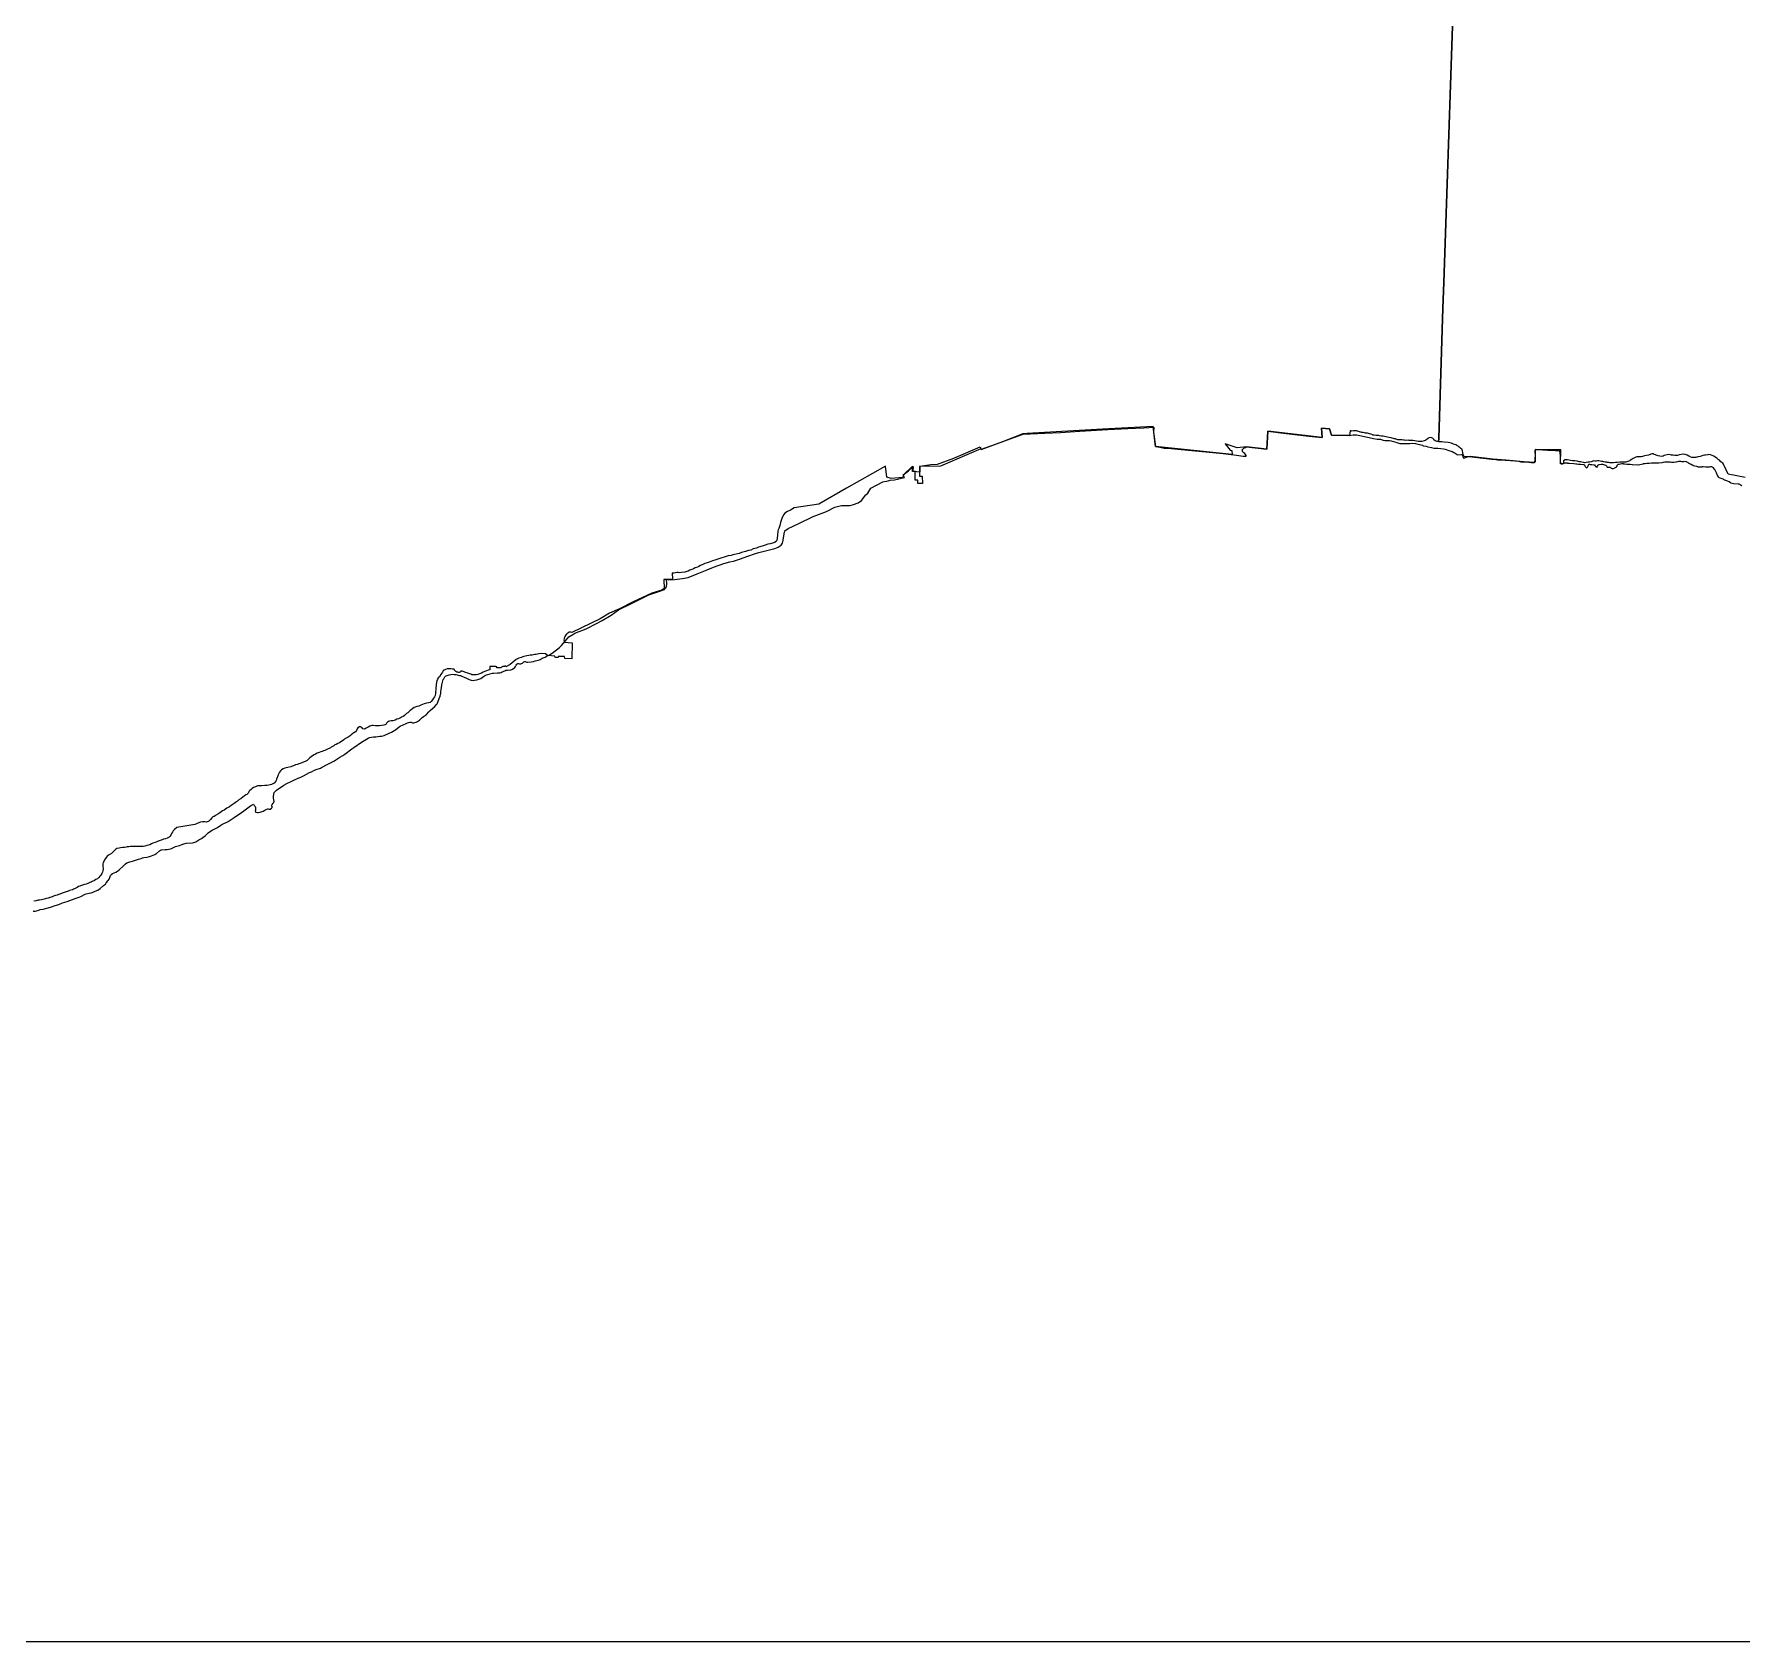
# Model space of a CAD drawing. Extents: x 0 to 800, y 146 to 730.
# Drawn here: x 442.8 to 525.8, y 146 to 224.1 of the extents above; entities that cross this region are included whole.
import ezdxf

# ---------------------------------------------------------------- set-up
doc = ezdxf.new("R2010")
doc.units = 0
doc.layers.get('0').update_dxf_attribs({"linetype": 'CONTINUOUS'})

msp = doc.modelspace()

# ---------------------------------------------------------------- linework, layer by layer
at = {"color": 7}
msp.add_lwpolyline([(0, 730), (800, 730), (800, 146), (0, 146), (0, 730)], dxfattribs=at)
at = {"color": 1}
for points in [[(512.028125, 232.26875), (511.746875, 224.053125), (511.3375, 212.071875), (511.29375, 210.81875), (511.0875, 204.496875), (511.084375, 204.33125), (511.009375, 204.346875), (510.915625, 204.371875), (510.85, 204.43125), (510.815625, 204.484375), (510.759375, 204.521875), (510.696875, 204.534375), (510.615625, 204.525), (510.6, 204.503125), (510.575, 204.48125), (510.528125, 204.45625), (510.4875, 204.428125), (510.46875, 204.4125), (510.434375, 204.39375), (510.384375, 204.375), (510.275, 204.346875), (510.084375, 204.346875), (510.00625, 204.35625), (509.928125, 204.371875), (509.8375, 204.390625), (509.75, 204.390625), (509.65625, 204.39375), (509.60625, 204.4), (509.496875, 204.39375), (509.434375, 204.403125), (509.378125, 204.409375), (509.3, 204.41875), (509.225, 204.421875), (509.103125, 204.43125), (509.05, 204.440625), (508.99375, 204.465625), (508.928125, 204.478125), (508.890625, 204.4875), (508.83125, 204.509375), (508.775, 204.51875), (508.665625, 204.5375), (508.6, 204.553125), (508.515625, 204.571875), (508.446875, 204.590625), (508.384375, 204.603125), (508.30625, 204.609375), (508.2125, 204.61875), (508.159375, 204.63125), (508.09375, 204.6375), (508.040625, 204.6375), (507.959375, 204.646875), (507.9, 204.65625), (507.83125, 204.684375), (507.790625, 204.703125), (507.725, 204.721875), (507.671875, 204.734375), (507.621875, 204.740625), (507.525, 204.75), (507.478125, 204.7625), (507.415625, 204.778125), (507.35625, 204.7875), (507.3, 204.790625), (507.234375, 204.809375), (507.196875, 204.825), (507.14375, 204.8375), (507.1125, 204.8625), (507.053125, 204.8625), (507.021875, 204.859375), (506.946875, 204.85625), (506.86875, 204.85), (506.821875, 204.853125), (506.778125, 204.853125), (506.759375, 204.640625), (505.875, 204.65625), (505.78125, 204.9625), (505.390625, 204.990625), (505.421875, 204.534375), (502.778125, 204.846875), (502.74375, 203.975), (501.740625, 204.08125), (501.2875, 204.034375), (500.703125, 204.23125), (500.959375, 203.928125), (501.034375, 203.9), (501.046875, 203.709375), (497.321875, 204.103125), (497.21875, 205.075), (494.746875, 204.95), (491.084375, 204.734375), (490.86875, 204.721875), (489.809375, 204.2875), (488.853125, 203.95625), (488.834375, 203.9875), (486.875, 203.146875), (485.85, 203.134375), (485.859375, 202.65), (485.990625, 202.65), (485.99375, 202.309375), (485.76875, 202.303125), (485.76875, 202.465625), (485.640625, 202.465625), (485.6375, 202.896875), (485.509375, 202.890625), (485.509375, 203.1375), (485.078125, 202.721875), (485.059375, 202.6625), (485.034375, 202.596875), (484.48125, 202.540625), (484.259375, 202.603125), (484.196875, 203.14375), (482.303125, 202.075), (480.95625, 201.296875), (479.76875, 201.1125), (479.578125, 201.009375), (479.4375, 200.940625), (479.315625, 200.8625), (479.253125, 200.7875), (479.19375, 200.675), (479.165625, 200.6), (479.13125, 200.509375), (479.10625, 200.409375), (479.059375, 200.253125), (479.01875, 200.11875), (478.984375, 200.05), (478.971875, 199.9875), (478.94375, 199.634375), (478.928125, 199.553125), (478.88125, 199.484375), (478.80625, 199.434375), (478.709375, 199.4), (478.59375, 199.371875), (478.490625, 199.353125), (478.35, 199.30625), (478.209375, 199.25), (478.03125, 199.2), (477.928125, 199.1625), (477.76875, 199.11875), (477.6625, 199.06875), (477.5375, 199.0375), (477.390625, 198.99375), (477.209375, 198.946875), (477.084375, 198.9), (476.940625, 198.86875), (476.778125, 198.83125), (476.7, 198.796875), (476.553125, 198.778125), (476.36875, 198.728125), (476.253125, 198.68125), (476.059375, 198.63125), (475.909375, 198.575), (475.796875, 198.5375), (475.634375, 198.48125), (475.534375, 198.44375), (475.421875, 198.40625), (475.325, 198.36875), (475.2125, 198.321875), (475.121875, 198.271875), (475.0625, 198.234375), (474.946875, 198.196875), (474.871875, 198.159375), (474.784375, 198.125), (474.684375, 198.0875), (474.609375, 198.040625), (474.55, 198.01875), (474.45, 197.9875), (474.29375, 197.96875), (474.20625, 197.953125), (474.128125, 197.971875), (474.05625, 197.96875), (473.99375, 197.959375), (473.91875, 197.94375), (473.8375, 197.94375), (473.85625, 197.66875), (473.8125, 197.640625), (473.434375, 197.63125), (473.440625, 197.196875), (473.328125, 197.121875), (472.846875, 196.96875), (471.90625, 196.540625), (471.26875, 196.2125), (470.78125, 195.996875), (470.3375, 195.721875), (468.95625, 195.059375), (468.953125, 195.065625), (468.90625, 195.078125), (468.875, 195.075), (468.81875, 195.075), (468.778125, 195.046875), (468.75625, 195.03125), (468.71875, 195), (468.690625, 194.965625), (468.66875, 194.94375), (468.621875, 194.871875), (468.609375, 194.84375), (468.584375, 194.78125), (468.578125, 194.746875), (468.575, 194.7), (468.58125, 194.659375), (468.590625, 194.5875), (468.98125, 194.55625), (468.959375, 193.778125), (468.615625, 193.79375), (468.60625, 193.8875), (468.29375, 193.896875), (468.2875, 193.840625), (468.15, 193.846875), (468.128125, 193.915625), (467.790625, 193.934375), (467.7625, 193.940625), (467.75625, 193.98125), (467.709375, 193.98125), (467.70625, 194.028125), (467.4875, 194.0375), (467.353125, 194.028125), (467.28125, 194), (467.221875, 193.996875), (467.159375, 193.9875), (467.1, 193.96875), (467.028125, 193.9625), (466.934375, 193.959375), (466.859375, 193.934375), (466.7625, 193.921875), (466.61875, 193.896875), (466.4875, 193.85), (466.375, 193.8125), (466.309375, 193.784375), (466.25625, 193.746875), (465.95625, 193.50625), (465.753125, 193.3875), (465.728125, 193.43125), (465.703125, 193.425), (465.678125, 193.409375), (465.609375, 193.4125), (465.565625, 193.39375), (465.53125, 193.38125), (465.525, 193.3375), (465.31875, 193.3375), (465.309375, 193.390625), (465.265625, 193.384375), (465.2625, 193.40625), (464.978125, 193.40625), (464.978125, 193.25), (464.89375, 193.221875), (464.8125, 193.19375), (464.728125, 193.159375), (464.653125, 193.128125), (464.56875, 193.090625), (464.475, 193.05625), (464.39375, 193.0125), (464.31875, 193.003125), (464.20625, 192.99375), (464.096875, 193.00625), (464.053125, 193.028125), (463.909375, 193.090625), (463.784375, 193.11875), (463.73125, 193.146875), (463.634375, 193.175), (463.565625, 193.178125), (463.54375, 193.146875), (463.4875, 193.121875), (463.44375, 193.11875), (463.4125, 193.128125), (463.3625, 193.1375), (463.315625, 193.159375), (463.28125, 193.19375), (463.2625, 193.225), (463.253125, 193.253125), (463.21875, 193.271875), (463.153125, 193.28125), (463.078125, 193.2875), (462.896875, 193.2875), (462.809375, 193.2625), (462.753125, 193.234375), (462.696875, 193.19375), (462.66875, 193.1375), (462.628125, 193.059375), (462.590625, 193.0125), (462.525, 192.9125), (462.459375, 192.853125), (462.421875, 192.778125), (462.396875, 192.725), (462.3875, 192.628125), (462.36875, 192.553125), (462.365625, 192.465625), (462.353125, 192.38125), (462.340625, 192.275), (462.3375, 192.171875), (462.328125, 192.090625), (462.309375, 191.990625), (462.28125, 191.934375), (462.240625, 191.8625), (462.190625, 191.79375), (462.128125, 191.7), (462.071875, 191.6625), (461.99375, 191.646875), (461.89375, 191.621875), (461.775, 191.5875), (461.703125, 191.55625), (461.61875, 191.53125), (461.515625, 191.484375), (461.421875, 191.4625), (461.340625, 191.428125), (461.296875, 191.40625), (461.234375, 191.3625), (461.15625, 191.296875), (461.103125, 191.265625), (461.040625, 191.203125), (460.9875, 191.1625), (460.928125, 191.121875), (460.878125, 191.06875), (460.83125, 191.021875), (460.765625, 190.975), (460.678125, 190.9375), (460.628125, 190.90625), (460.540625, 190.865625), (460.459375, 190.840625), (460.378125, 190.8), (460.253125, 190.765625), (460.178125, 190.7625), (460.1, 190.75625), (460.040625, 190.728125), (459.990625, 190.696875), (459.953125, 190.65), (459.909375, 190.59375), (459.825, 190.55), (459.709375, 190.546875), (459.609375, 190.51875), (459.50625, 190.51875), (459.40625, 190.528125), (459.303125, 190.546875), (459.234375, 190.5375), (459.146875, 190.5), (459.059375, 190.459375), (458.965625, 190.4125), (458.915625, 190.384375), (458.859375, 190.365625), (458.803125, 190.384375), (458.7625, 190.421875), (458.7375, 190.44375), (458.696875, 190.478125), (458.63125, 190.48125), (458.55, 190.43125), (458.521875, 190.378125), (458.484375, 190.3), (458.4375, 190.234375), (458.359375, 190.1875), (458.3125, 190.153125), (458.2375, 190.084375), (458.178125, 190.04375), (458.084375, 189.978125), (457.99375, 189.921875), (457.925, 189.884375), (457.88125, 189.840625), (457.803125, 189.796875), (457.73125, 189.74375), (457.6625, 189.703125), (457.584375, 189.659375), (457.496875, 189.621875), (457.440625, 189.59375), (457.390625, 189.55625), (457.265625, 189.48125), (457.221875, 189.45625), (457.1625, 189.421875), (457.115625, 189.4), (457.078125, 189.384375), (457.021875, 189.35625), (456.959375, 189.328125), (456.8875, 189.30625), (456.825, 189.28125), (456.75, 189.259375), (456.678125, 189.234375), (456.63125, 189.215625), (456.584375, 189.19375), (456.5, 189.15), (456.434375, 189.109375), (456.353125, 189.059375), (456.284375, 189.015625), (456.228125, 188.965625), (456.140625, 188.890625), (456.1, 188.84375), (456.003125, 188.796875), (455.940625, 188.76875), (455.8375, 188.73125), (455.75625, 188.7), (455.696875, 188.671875), (455.628125, 188.646875), (455.53125, 188.625), (455.421875, 188.578125), (455.359375, 188.5625), (455.29375, 188.525), (455.153125, 188.496875), (455.065625, 188.4875), (455.003125, 188.46875), (454.934375, 188.434375), (454.853125, 188.38125), (454.79375, 188.33125), (454.753125, 188.275), (454.709375, 188.203125), (454.684375, 188.14375), (454.646875, 188.046875), (454.603125, 187.928125), (454.590625, 187.8625), (454.578125, 187.83125), (454.49375, 187.73125), (454.428125, 187.7), (454.3625, 187.671875), (454.234375, 187.63125), (454.13125, 187.615625), (454.034375, 187.615625), (453.896875, 187.6125), (453.790625, 187.6125), (453.6875, 187.603125), (453.58125, 187.559375), (453.484375, 187.51875), (453.415625, 187.471875), (453.365625, 187.428125), (453.3125, 187.378125), (453.2625, 187.328125), (453.234375, 187.271875), (453.2, 187.21875), (453.159375, 187.190625), (453.115625, 187.1625), (453.028125, 187.103125), (452.9875, 187.075), (452.86875, 186.978125), (452.796875, 186.934375), (452.70625, 186.859375), (452.609375, 186.803125), (452.546875, 186.746875), (452.45625, 186.6875), (452.40625, 186.653125), (452.325, 186.590625), (452.284375, 186.565625), (452.196875, 186.515625), (452.121875, 186.478125), (452.053125, 186.421875), (451.971875, 186.384375), (451.85, 186.29375), (451.75, 186.234375), (451.64375, 186.165625), (451.56875, 186.11875), (451.515625, 186.1), (451.459375, 186.04375), (451.4, 185.971875), (451.315625, 185.890625), (451.2, 185.846875), (451.1125, 185.853125), (451.009375, 185.85625), (450.903125, 185.834375), (450.7875, 185.7875), (450.71875, 185.753125), (450.634375, 185.721875), (449.759375, 185.575), (449.640625, 185.478125), (449.584375, 185.4125), (449.54375, 185.35625), (449.503125, 185.290625), (449.475, 185.215625), (449.4375, 185.15625), (449.38125, 185.109375), (449.296875, 185.06875), (449.2125, 185.034375), (449.115625, 185.0125), (449.05, 184.984375), (448.946875, 184.946875), (448.853125, 184.9125), (448.7875, 184.88125), (448.709375, 184.853125), (448.59375, 184.815625), (448.528125, 184.784375), (448.446875, 184.746875), (448.375, 184.721875), (448.3, 184.703125), (448.196875, 184.671875), (448.128125, 184.6625), (447.840625, 184.6625), (447.73125, 184.65625), (447.503125, 184.65625), (447.41875, 184.64375), (447.3375, 184.634375), (447.303125, 184.625), (447.21875, 184.615625), (447.11875, 184.60625), (447.028125, 184.596875), (446.953125, 184.578125), (446.85, 184.559375), (446.8, 184.525), (446.746875, 184.484375), (446.690625, 184.428125), (446.640625, 184.359375), (446.590625, 184.3125), (446.4625, 184.25), (446.428125, 184.21875), (446.38125, 184.190625), (446.328125, 184.125), (446.290625, 184.06875), (446.25, 184.009375), (446.20625, 183.934375), (446.18125, 183.878125), (446.159375, 183.809375), (446.159375, 183.6875), (446.175, 183.5875), (446.16875, 183.48125), (446.15, 183.415625), (446.109375, 183.340625), (446.071875, 183.271875), (446.021875, 183.21875), (445.96875, 183.153125), (445.903125, 183.09375), (445.815625, 183.046875), (445.75625, 183.009375), (445.64375, 182.953125), (445.59375, 182.925), (445.525, 182.903125), (445.4375, 182.865625), (445.353125, 182.83125), (445.278125, 182.803125), (445.175, 182.775), (445.08125, 182.746875), (445.046875, 182.73125), (444.98125, 182.70625), (444.921875, 182.66875), (444.84375, 182.63125), (444.778125, 182.603125), (444.73125, 182.584375), (444.684375, 182.553125), (444.55, 182.51875), (444.50625, 182.5), (444.45, 182.478125), (444.384375, 182.459375), (444.278125, 182.421875), (444.184375, 182.3875), (444.065625, 182.346875), (444.015625, 182.325), (443.9375, 182.3), (443.859375, 182.278125), (443.76875, 182.24375), (443.725, 182.23125), (443.69375, 182.2125), (443.65, 182.196875), (443.59375, 182.184375), (443.55625, 182.165625), (443.503125, 182.146875), (443.409375, 182.128125), (443.31875, 182.09375), (443.1875, 182.071875), (443.08125, 182.05625), (443.015625, 182.04375), (442.921875, 182.021875), (442.815625, 181.99375)], [(511.29375, 210.81875), (511.3375, 212.071875), (511.746875, 224.053125), (512.028125, 232.26875)], [(525.978125, 202.59375), (525.571875, 202.671875), (525.165625, 202.759375), (525.065625, 202.9625), (525.03125, 203.046875), (525.003125, 203.096875), (524.9625, 203.1625), (524.93125, 203.240625), (524.890625, 203.296875), (524.803125, 203.3625), (524.73125, 203.428125), (524.66875, 203.475), (524.6, 203.53125), (524.521875, 203.58125), (524.459375, 203.634375), (524.3875, 203.665625), (524.29375, 203.69375), (524.215625, 203.703125), (524.1625, 203.7), (524.0625, 203.684375), (524.0125, 203.68125), (523.925, 203.6625), (523.85, 203.6375), (523.796875, 203.615625), (523.690625, 203.596875), (523.590625, 203.571875), (523.44375, 203.559375), (523.3875, 203.5625), (523.3125, 203.590625), (523.2875, 203.609375), (523.24375, 203.634375), (523.171875, 203.675), (523.075, 203.709375), (522.984375, 203.721875), (522.86875, 203.7125), (522.78125, 203.690625), (522.696875, 203.6625), (522.571875, 203.6625), (522.484375, 203.671875), (522.40625, 203.675), (522.346875, 203.69375), (522.278125, 203.703125), (522.2, 203.7), (522.1125, 203.68125), (522.053125, 203.65625), (521.99375, 203.628125), (521.93125, 203.615625), (521.83125, 203.628125), (521.759375, 203.653125), (521.7125, 203.665625), (521.665625, 203.68125), (521.61875, 203.7), (521.56875, 203.71875), (521.525, 203.7375), (521.459375, 203.7375), (521.40625, 203.728125), (521.375, 203.709375), (521.321875, 203.69375), (521.284375, 203.68125), (521.184375, 203.665625), (521.109375, 203.653125), (521.05, 203.634375), (520.996875, 203.615625), (520.93125, 203.596875), (520.853125, 203.596875), (520.8, 203.590625), (520.71875, 203.590625), (520.678125, 203.5875), (520.6375, 203.56875), (520.578125, 203.534375), (520.54375, 203.5125), (520.440625, 203.45625), (520.39375, 203.428125), (520.371875, 203.409375), (520.3375, 203.390625), (520.275, 203.36875), (520.190625, 203.34375), (520.125, 203.33125), (519.896875, 203.33125), (519.7625, 203.325), (519.6875, 203.315625), (519.578125, 203.30625), (519.40625, 203.30625), (519.353125, 203.315625), (519.284375, 203.315625), (519.2375, 203.33125), (519.184375, 203.34375), (519.10625, 203.3625), (519.065625, 203.371875), (519.00625, 203.378125), (518.94375, 203.384375), (518.86875, 203.396875), (518.8, 203.396875), (518.734375, 203.39375), (518.7, 203.39375), (518.615625, 203.396875), (518.55, 203.375), (518.50625, 203.359375), (518.415625, 203.340625), (518.359375, 203.33125), (518.2625, 203.325), (518.175, 203.3125), (518.121875, 203.321875), (518.04375, 203.340625), (517.98125, 203.35), (517.909375, 203.3625), (517.81875, 203.38125), (517.709375, 203.396875), (517.64375, 203.4), (517.5875, 203.403125), (517.4875, 203.421875), (517.421875, 203.4375), (517.35625, 203.45625), (517.29375, 203.45625), (517.234375, 203.446875), (517.15, 203.409375), (517.15, 203.25), (517.015625, 203.259375), (517.01875, 203.9375), (515.784375, 203.946875), (515.784375, 203.3625), (515.74375, 203.321875), (515.23125, 203.353125), (514.359375, 203.4375), (513.721875, 203.478125), (512.628125, 203.60625), (512.321875, 203.596875), (512.284375, 203.71875), (512.234375, 203.96875), (512.171875, 204.003125), (512.13125, 204.034375), (512.0875, 204.0625), (512.059375, 204.08125), (512.03125, 204.109375), (511.9625, 204.15), (511.921875, 204.175), (511.809375, 204.2125), (511.703125, 204.2625), (511.625, 204.278125), (511.553125, 204.290625), (511.353125, 204.30625), (511.234375, 204.325), (511.11875, 204.325), (511.084375, 204.33125), (511.0875, 204.496875), (511.29375, 210.81875)]]:
    msp.add_lwpolyline(points, dxfattribs=at)
at = {"color": 3}
msp.add_lwpolyline([(442.784375, 181.509375), (442.878125, 181.51875), (442.94375, 181.53125), (443.05, 181.565625), (443.11875, 181.590625), (443.259375, 181.61875), (443.5125, 181.684375), (443.66875, 181.725), (443.85, 181.79375), (444.021875, 181.840625), (444.20625, 181.915625), (444.425, 181.98125), (444.825, 182.13125), (445.0125, 182.2), (445.090625, 182.23125), (445.309375, 182.340625), (445.353125, 182.35625), (445.496875, 182.384375), (445.6, 182.409375), (445.646875, 182.425), (445.875, 182.521875), (445.915625, 182.540625), (446.040625, 182.621875), (446.203125, 182.75625), (446.284375, 182.834375), (446.33125, 182.8875), (446.415625, 183.003125), (446.4625, 183.078125), (446.5, 183.15625), (446.534375, 183.24375), (446.546875, 183.271875), (446.565625, 183.290625), (446.628125, 183.340625), (446.790625, 183.415625), (446.871875, 183.4625), (446.95, 183.51875), (447.1625, 183.721875), (447.265625, 183.809375), (447.334375, 183.85625), (447.384375, 183.88125), (447.478125, 183.915625), (447.596875, 183.95), (447.703125, 183.975), (447.896875, 184.040625), (448.01875, 184.071875), (448.084375, 184.103125), (448.159375, 184.121875), (448.325, 184.14375), (448.428125, 184.171875), (448.525, 184.20625), (448.6875, 184.26875), (448.734375, 184.29375), (448.775, 184.321875), (448.915625, 184.44375), (448.9625, 184.471875), (449.015625, 184.490625), (449.196875, 184.509375), (449.290625, 184.5125), (449.378125, 184.521875), (449.46875, 184.55), (449.63125, 184.625), (449.69375, 184.65), (449.884375, 184.703125), (449.971875, 184.734375), (450.103125, 184.79375), (450.15625, 184.80625), (450.215625, 184.81875), (450.51875, 184.840625), (450.590625, 184.853125), (450.678125, 184.884375), (450.825, 184.975), (450.953125, 185.04375), (451.028125, 185.090625), (451.140625, 185.18125), (451.28125, 185.31875), (451.346875, 185.36875), (451.478125, 185.44375), (451.64375, 185.528125), (451.728125, 185.575), (451.896875, 185.69375), (451.946875, 185.725), (452.25, 185.875), (452.303125, 185.903125), (452.403125, 185.975), (452.55, 186.065625), (452.9, 186.30625), (453.01875, 186.384375), (453.15, 186.48125), (453.3375, 186.6375), (453.4875, 186.7125), (453.515625, 186.653125), (453.559375, 186.6), (453.578125, 186.559375), (453.578125, 186.425), (453.56875, 186.375), (453.575, 186.353125), (453.590625, 186.334375), (453.609375, 186.321875), (453.684375, 186.309375), (453.73125, 186.315625), (453.803125, 186.328125), (453.8625, 186.346875), (453.95, 186.378125), (454.034375, 186.41875), (454.1375, 186.475), (454.184375, 186.4875), (454.20625, 186.490625), (454.253125, 186.475), (454.3, 186.478125), (454.359375, 186.51875), (454.390625, 186.55625), (454.4, 186.578125), (454.36875, 186.640625), (454.371875, 186.6625), (454.39375, 186.70625), (454.440625, 186.75625), (454.471875, 186.796875), (454.48125, 186.821875), (454.484375, 186.846875), (454.4625, 187.009375), (454.459375, 187.090625), (454.471875, 187.19375), (454.496875, 187.284375), (454.534375, 187.334375), (454.609375, 187.396875), (454.9625, 187.634375), (455.1, 187.7125), (455.315625, 187.821875), (455.48125, 187.9), (455.63125, 187.959375), (455.8125, 188.046875), (455.921875, 188.090625), (456.20625, 188.246875), (456.25, 188.265625), (456.3125, 188.284375), (456.421875, 188.346875), (456.53125, 188.396875), (456.734375, 188.465625), (456.796875, 188.49375), (457.0625, 188.640625), (457.259375, 188.740625), (457.428125, 188.828125), (457.490625, 188.865625), (457.678125, 189.00625), (457.821875, 189.08125), (457.928125, 189.146875), (458.271875, 189.409375), (458.35625, 189.471875), (458.728125, 189.721875), (458.98125, 189.88125), (459.065625, 189.925), (459.121875, 189.95), (459.2125, 189.975), (459.3125, 189.990625), (459.4375, 189.99375), (459.621875, 190.0125), (459.70625, 190.025), (459.8375, 190.059375), (460.084375, 190.159375), (460.190625, 190.215625), (460.275, 190.2625), (460.359375, 190.31875), (460.38125, 190.334375), (460.565625, 190.471875), (460.61875, 190.509375), (460.759375, 190.578125), (460.9, 190.634375), (460.96875, 190.66875), (461.015625, 190.684375), (461.090625, 190.703125), (461.140625, 190.70625), (461.20625, 190.671875), (461.278125, 190.665625), (461.334375, 190.678125), (461.396875, 190.703125), (461.45625, 190.740625), (461.546875, 190.80625), (461.678125, 190.921875), (461.753125, 190.978125), (461.80625, 191.009375), (461.85, 191.04375), (461.896875, 191.08125), (462, 191.196875), (462.065625, 191.2625), (462.20625, 191.375), (462.2875, 191.45), (462.378125, 191.55625), (462.40625, 191.6), (462.44375, 191.675), (462.515625, 191.846875), (462.55625, 191.965625), (462.596875, 192.1125), (462.596875, 192.196875), (462.61875, 192.3625), (462.64375, 192.51875), (462.690625, 192.709375), (462.709375, 192.76875), (462.73125, 192.8125), (462.7875, 192.896875), (462.821875, 192.934375), (462.84375, 192.95), (462.896875, 192.971875), (462.99375, 193.003125), (463.06875, 193.01875), (463.153125, 193.028125), (463.23125, 193.025), (463.3125, 193.015625), (463.490625, 192.971875), (463.546875, 192.9625), (463.60625, 192.94375), (463.7, 192.90625), (463.875, 192.821875), (463.971875, 192.78125), (464.06875, 192.75), (464.1625, 192.73125), (464.21875, 192.7375), (464.346875, 192.7625), (464.434375, 192.784375), (464.5375, 192.828125), (464.659375, 192.921875), (464.7125, 192.95625), (464.76875, 192.984375), (465.09375, 193.078125), (465.15, 193.0875), (465.340625, 193.09375), (465.4625, 193.10625), (465.515625, 193.121875), (465.578125, 193.14375), (465.703125, 193.203125), (465.75, 193.221875), (465.83125, 193.234375), (465.9875, 193.24375), (466.040625, 193.25625), (466.078125, 193.275), (466.140625, 193.31875), (466.18125, 193.35625), (466.2125, 193.4), (466.246875, 193.475), (466.2875, 193.521875), (466.3125, 193.5375), (466.3375, 193.546875), (466.3625, 193.55), (466.4125, 193.54375), (466.471875, 193.540625), (466.51875, 193.553125), (466.559375, 193.571875), (466.621875, 193.628125), (466.66875, 193.64375), (466.690625, 193.646875), (466.71875, 193.640625), (466.771875, 193.61875), (466.81875, 193.6125), (466.975, 193.63125), (467.090625, 193.65625), (467.178125, 193.684375), (467.34375, 193.721875), (467.4125, 193.746875), (467.51875, 193.80625), (467.653125, 193.8625), (467.7125, 193.890625), (467.86875, 193.975), (468.003125, 194.059375), (468.35, 194.334375), (468.453125, 194.434375), (468.728125, 194.759375), (468.809375, 194.846875), (469, 194.9625), (469.1, 195.01875), (469.653125, 195.234375), (470.15, 195.490625), (470.4375, 195.640625), (470.875, 195.9), (471.225, 196.165625), (471.859375, 196.471875), (472.7, 196.884375), (473.14375, 197.034375), (473.465625, 197.15625), (473.55625, 197.271875), (473.56875, 197.421875), (473.5625, 197.64375), (473.659375, 197.625), (473.946875, 197.63125), (474.328125, 197.68125), (474.615625, 197.7375), (475.046875, 197.90625), (475.453125, 198.078125), (475.846875, 198.234375), (476.346875, 198.4125), (476.64375, 198.496875), (476.815625, 198.534375), (477.10625, 198.615625), (477.50625, 198.7625), (477.878125, 198.896875), (478.040625, 198.95), (478.36875, 199.03125), (478.81875, 199.1375), (478.984375, 199.2), (479.1375, 199.30625), (479.196875, 199.40625), (479.234375, 199.553125), (479.275, 199.859375), (479.3125, 199.99375), (479.465625, 200.115625), (479.984375, 200.359375), (480.69375, 200.690625), (481.328125, 200.940625), (481.740625, 201.146875), (482.065625, 201.23125), (482.328125, 201.2375), (482.484375, 201.2375), (482.65, 201.278125), (482.865625, 201.36875), (483.04375, 201.48125), (483.240625, 201.75), (483.34375, 201.83125), (483.48125, 202.078125), (484.078125, 202.38125), (484.334375, 202.434375), (484.434375, 202.45625), (484.640625, 202.4875), (485.13125, 202.5875), (485.065625, 202.721875), (485.321875, 202.921875), (485.540625, 203.134375), (485.528125, 202.89375), (485.8875, 202.86875), (485.890625, 202.953125), (485.88125, 203.15), (486.409375, 203.21875), (486.7375, 203.246875), (487.53125, 203.534375), (488.8, 204.078125), (488.859375, 203.953125), (489.9, 204.34375), (490.9, 204.7), (491.23125, 204.715625), (491.95, 204.74375), (492.70625, 204.784375), (493.64375, 204.84375), (495.015625, 204.93125), (495.975, 204.978125), (496.75, 205.0125), (497.24375, 205.046875), (497.225, 204.790625), (497.321875, 204.10625), (497.53125, 204.0625), (497.746875, 204.025), (497.93125, 204.0125), (498.415625, 203.96875), (500.609375, 203.75625), (501.26875, 203.671875), (501.578125, 203.6375), (501.725, 203.6375), (501.734375, 203.66875), (501.665625, 203.75625), (501.575, 203.81875), (501.5375, 203.94375), (501.615625, 204.01875), (501.65625, 204.0375), (501.7, 204.05625), (501.740625, 204.08125), (502.74375, 203.975), (502.778125, 204.84375), (503.675, 204.73125), (504.784375, 204.609375), (505.421875, 204.534375), (505.390625, 204.990625), (505.78125, 204.9625), (505.875, 204.65625), (506.759375, 204.640625), (506.925, 204.671875), (507.0875, 204.659375), (507.334375, 204.61875), (507.553125, 204.565625), (507.715625, 204.540625), (507.9125, 204.490625), (508.103125, 204.4625), (508.25625, 204.45), (508.290625, 204.440625), (508.390625, 204.40625), (508.475, 204.390625), (508.696875, 204.3875), (508.784375, 204.378125), (508.890625, 204.35), (509.00625, 204.309375), (509.196875, 204.25), (509.2625, 204.240625), (509.453125, 204.2375), (509.6875, 204.246875), (509.81875, 204.25625), (509.96875, 204.240625), (510.08125, 204.21875), (510.3, 204.159375), (510.315625, 204.15), (510.334375, 204.134375), (510.48125, 204.109375), (510.559375, 204.0875), (510.7375, 204.053125), (510.859375, 204.021875), (510.946875, 204.015625), (511.04375, 204.01875), (511.2, 204.00625), (511.328125, 203.984375), (511.4, 203.9625), (511.58125, 203.9), (511.75, 203.85), (511.83125, 203.8125), (511.88125, 203.78125), (511.9875, 203.703125), (512.015625, 203.696875), (512.178125, 203.7125), (512.221875, 203.690625), (512.240625, 203.675), (512.28125, 203.565625), (512.30625, 203.528125), (512.525, 203.609375), (512.56875, 203.615625), (512.828125, 203.584375), (513.246875, 203.5375), (513.675, 203.484375), (513.7625, 203.48125), (513.946875, 203.459375), (514.31875, 203.4375), (514.58125, 203.4125), (514.7875, 203.4), (514.975, 203.38125), (515.08125, 203.3625), (515.246875, 203.353125), (515.265625, 203.35), (515.365625, 203.346875), (515.421875, 203.346875), (515.475, 203.34375), (515.51875, 203.3375), (515.5875, 203.328125), (515.703125, 203.321875), (515.746875, 203.328125), (515.7625, 203.346875), (515.76875, 203.36875), (515.78125, 203.4375), (515.784375, 203.5125), (515.784375, 203.584375), (515.7875, 203.6125), (515.7875, 203.709375), (515.778125, 203.815625), (515.778125, 203.89375), (515.784375, 203.91875), (515.790625, 203.9375), (515.9, 203.95), (516, 203.953125), (516.15625, 203.94375), (516.284375, 203.940625), (516.39375, 203.928125), (516.49375, 203.921875), (516.640625, 203.921875), (516.690625, 203.915625), (516.7625, 203.9125), (516.946875, 203.9125), (516.95625, 203.89375), (516.9625, 203.871875), (516.971875, 203.796875), (516.984375, 203.634375), (516.984375, 203.509375), (517, 203.390625), (516.996875, 203.340625), (517.003125, 203.31875), (517.015625, 203.303125), (517.034375, 203.25625), (517.05625, 203.25), (517.084375, 203.25), (517.109375, 203.25625), (517.15, 203.278125), (517.19375, 203.296875), (517.240625, 203.303125), (517.33125, 203.303125), (517.353125, 203.296875), (517.446875, 203.29375), (517.6625, 203.275), (517.746875, 203.25625), (517.80625, 203.25), (517.878125, 203.246875), (517.925, 203.240625), (517.978125, 203.240625), (518.125, 203.228125), (518.16875, 203.209375), (518.178125, 203.1875), (518.184375, 203.165625), (518.209375, 203.128125), (518.24375, 203.1), (518.2625, 203.078125), (518.28125, 203.065625), (518.303125, 203.071875), (518.31875, 203.0875), (518.375, 203.1875), (518.390625, 203.2375), (518.4125, 203.234375), (518.453125, 203.21875), (518.528125, 203.21875), (518.625, 203.215625), (518.653125, 203.20625), (518.7, 203.153125), (518.7125, 203.13125), (518.7375, 203.128125), (518.76875, 203.096875), (518.7875, 203.09375), (518.8, 203.140625), (518.840625, 203.196875), (518.859375, 203.215625), (518.88125, 203.221875), (518.984375, 203.2375), (519.053125, 203.2375), (519.1, 203.221875), (519.196875, 203.2), (519.215625, 203.184375), (519.246875, 203.153125), (519.2625, 203.128125), (519.265625, 203.10625), (519.284375, 203.090625), (519.33125, 203.0875), (519.36875, 203.103125), (519.390625, 203.103125), (519.415625, 203.09375), (519.46875, 203.040625), (519.5125, 203.034375), (519.58125, 203.034375), (519.625, 203.04375), (519.6875, 203.078125), (519.709375, 203.0875), (519.734375, 203.1125), (519.759375, 203.159375), (519.775, 203.209375), (519.790625, 203.23125), (519.8125, 203.240625), (519.865625, 203.24375), (519.996875, 203.28125), (520.025, 203.28125), (520.053125, 203.275), (520.071875, 203.2625), (520.115625, 203.25), (520.225, 203.2375), (520.328125, 203.24375), (520.396875, 203.24375), (520.4875, 203.225), (520.5125, 203.225), (520.7625, 203.215625), (520.7875, 203.215625), (521.01875, 203.25625), (521.046875, 203.265625), (521.121875, 203.28125), (521.203125, 203.290625), (521.3125, 203.296875), (521.428125, 203.3125), (521.475, 203.3125), (521.528125, 203.30625), (521.609375, 203.30625), (521.70625, 203.3), (521.78125, 203.30625), (521.95625, 203.325), (522.00625, 203.3375), (522.078125, 203.35), (522.121875, 203.353125), (522.234375, 203.353125), (522.3125, 203.35625), (522.334375, 203.35625), (522.40625, 203.34375), (522.475, 203.334375), (522.521875, 203.3375), (522.6125, 203.35625), (522.640625, 203.35625), (522.753125, 203.38125), (522.775, 203.390625), (522.84375, 203.3875), (522.89375, 203.375), (522.946875, 203.36875), (522.996875, 203.36875), (523.046875, 203.38125), (523.1, 203.378125), (523.121875, 203.371875), (523.221875, 203.3125), (523.284375, 203.271875), (523.309375, 203.259375), (523.359375, 203.240625), (523.434375, 203.190625), (523.45625, 203.18125), (523.540625, 203.165625), (523.621875, 203.14375), (523.6625, 203.121875), (523.68125, 203.115625), (523.75625, 203.109375), (523.803125, 203.115625), (523.89375, 203.11875), (523.915625, 203.121875), (523.94375, 203.121875), (524.053125, 203.115625), (524.18125, 203.1125), (524.271875, 203.1125), (524.31875, 203.121875), (524.340625, 203.125), (524.3875, 203.115625), (524.41875, 203.08125), (524.48125, 202.99375), (524.521875, 202.928125), (524.56875, 202.840625), (524.6, 202.740625), (524.63125, 202.68125), (524.678125, 202.63125), (524.69375, 202.60625), (524.709375, 202.590625), (524.75, 202.56875), (524.84375, 202.540625), (524.890625, 202.53125), (524.934375, 202.5125), (524.978125, 202.484375), (525.021875, 202.46875), (525.075, 202.453125), (525.115625, 202.43125), (525.190625, 202.403125), (525.209375, 202.39375), (525.271875, 202.346875), (525.29375, 202.3375), (525.409375, 202.30625), (525.64375, 202.290625), (525.671875, 202.284375), (525.715625, 202.26875), (525.7375, 202.253125), (525.765625, 202.215625), (525.784375, 202.203125), (525.80625, 202.20625), (525.825, 202.221875)], dxfattribs=at)

doc.saveas('drawing.dxf')
